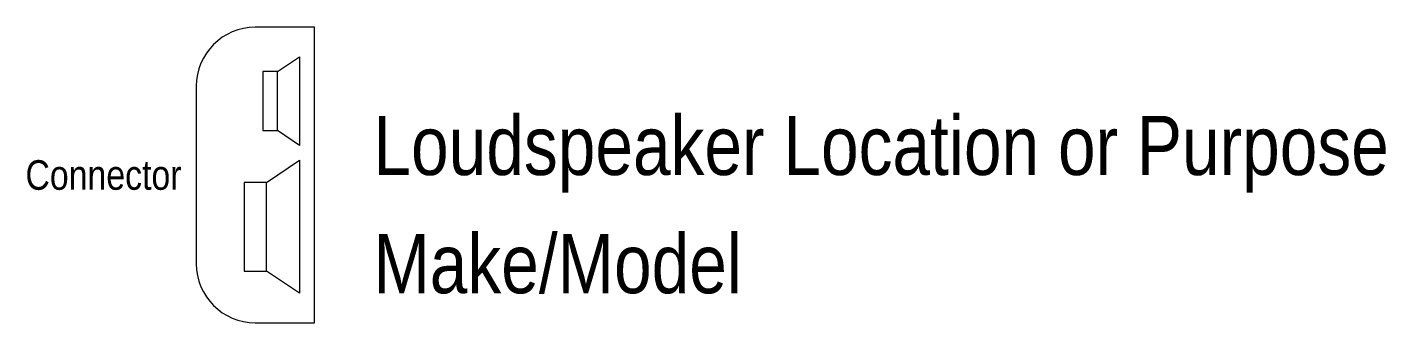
# Model space of a CAD drawing. Header units: inches. Extents: x -2.9 to 20.1, y -2 to 3.
import ezdxf
from ezdxf.enums import TextEntityAlignment as Align

# ---------------------------------------------------------------- set-up
doc = ezdxf.new("R2010")
doc.units = ezdxf.units.IN
doc.header["$MEASUREMENT"] = 0
doc.layers.add('Equipment', color=178, linetype='Continuous', lineweight=25, true_color=0x000000)
doc.layers.add('Text', color=178, linetype='Continuous', lineweight=25, true_color=0x000000)
doc.styles.add('textstyle0', font='')
doc.styles.add('textstyle1', font='')
doc.styles.add('textstyle2', font='')
doc.styles.get('textstyle0').set_extended_font_data('Ubuntu Condensed')
doc.styles.get('textstyle1').set_extended_font_data('Ubuntu Condensed')
doc.styles.get('textstyle2').set_extended_font_data('Ubuntu Condensed')

msp = doc.modelspace()

# ---------------------------------------------------------------- linework, layer by layer
at = {"layer": 'Equipment'}
for p, q in [((2, 3), (1, 3)), ((2, -2), (2, 3)), ((1.375, 2.25), (1.75, 2.5)), ((1.75, 2.5), (1.75, 1)), ((1.375, 2.25), (1.125, 2.25)), ((1.125, 2.25), (1.125, 1.25)), ((1.375, 1.25), (1.375, 2.25)), ((0, 2), (0, -1)), ((1.125, 1.25), (1.375, 1.25)), ((1.75, 1), (1.375, 1.25)), ((1.1875, 0.375), (1.75, 0.75)), ((1.75, 0.75), (1.75, -1.5)), ((1.1875, 0.375), (0.8125, 0.375)), ((0.8125, 0.375), (0.8125, -1.125)), ((1.1875, -1.125), (1.1875, 0.375)), ((0.8125, -1.125), (1.1875, -1.125)), ((1.75, -1.5), (1.1875, -1.125)), ((1, -2), (2, -2))]:
    msp.add_line(p, q, dxfattribs=at)
for centre, start, end in [((1, 2), 90, 180), ((1, -1), 180, 270)]:
    msp.add_arc(centre, 1, start, end, dxfattribs=at)

# ---------------------------------------------------------------- texts
at = {"layer": 'Text'}
for tag, text, style, p in [('Loudspeaker Location or Purpose', 'Loudspeaker Location or Purpose', 'textstyle0', (3, 1)), ('Make/Model', 'Make/Model', 'textstyle1', (3, -1))]:
    msp.add_attdef(tag, text=text, height=1, dxfattribs=dict(at, style=style)).set_placement(p, align=Align.MIDDLE_LEFT)
at = {"layer": 'Text', "style": 'textstyle2'}
msp.add_attdef('Connector', text='Spkn', height=0.5, dxfattribs=at).set_placement((-0.25, 0.25), align=Align.RIGHT)

doc.saveas('drawing.dxf')
